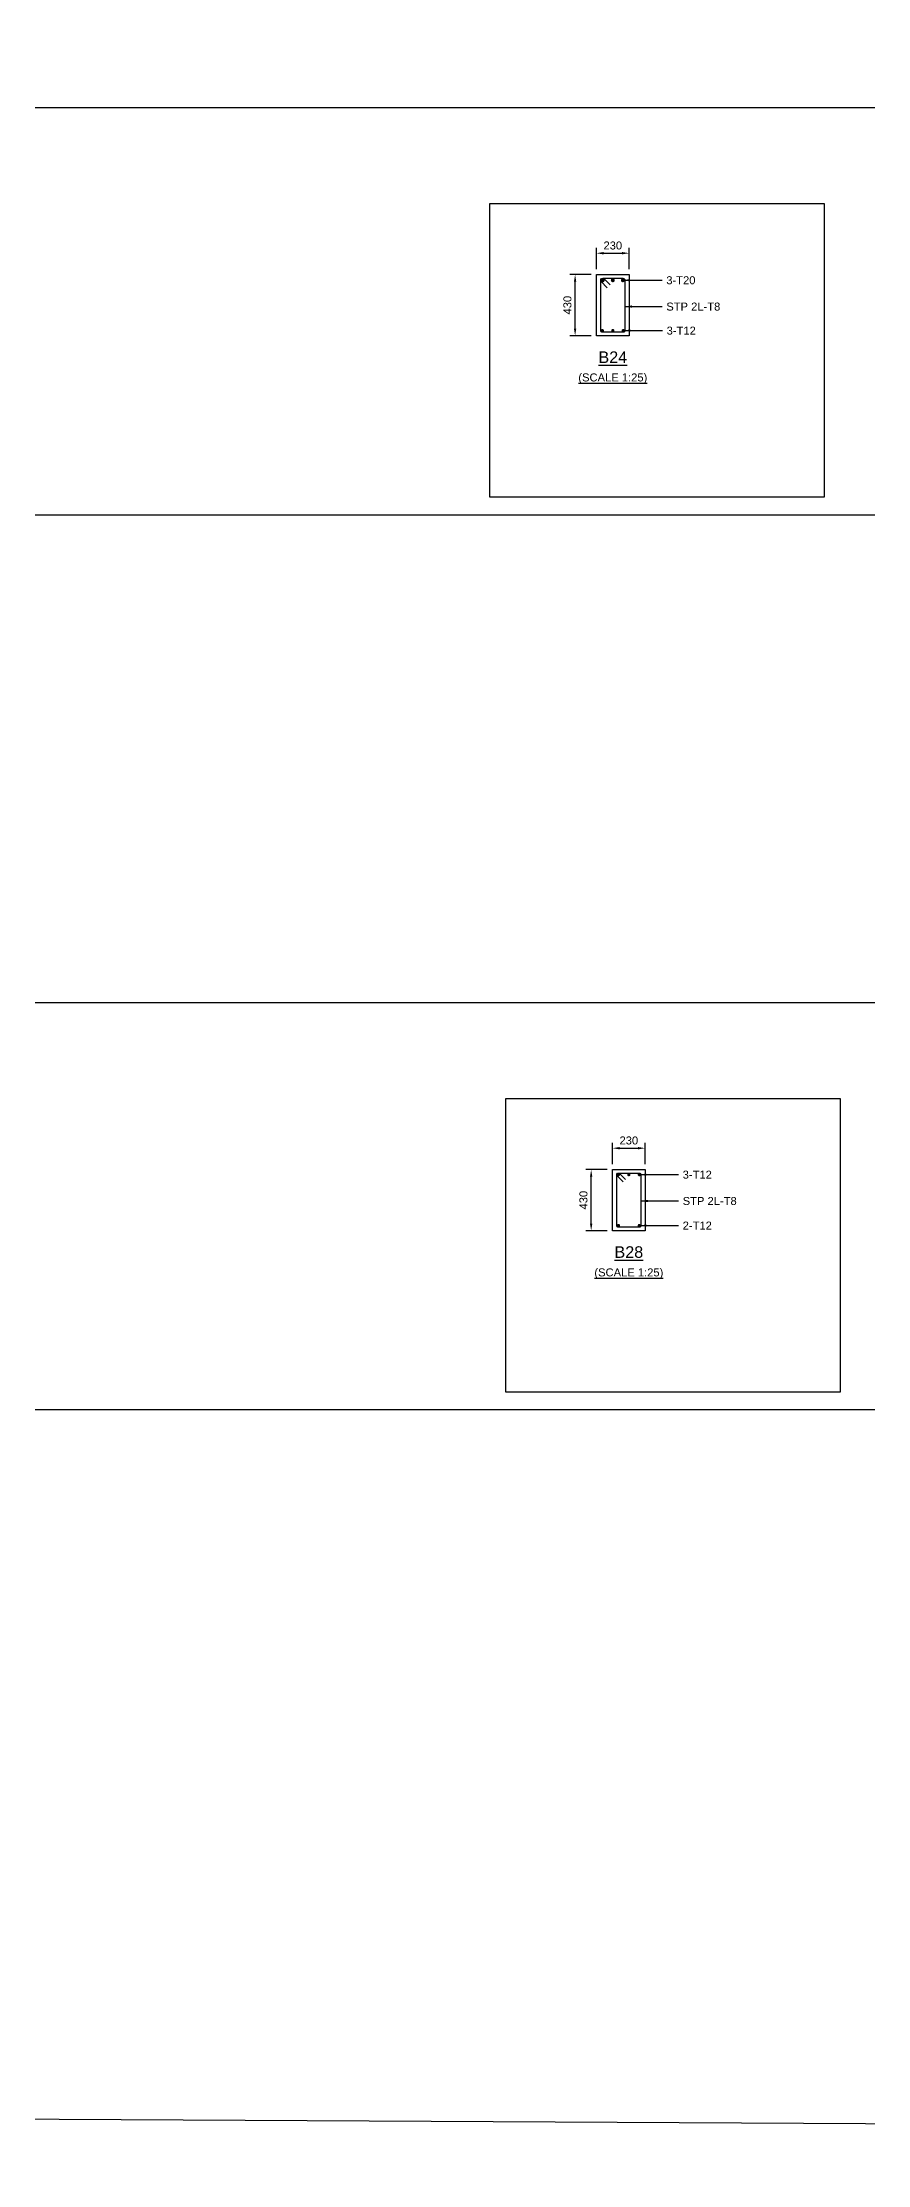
# Model space of a CAD drawing. Header units: inches. Extents: x -816171 to 9366335, y -450961 to 689132.
# Drawn here: x 4516113 to 4539322, y 139179 to 198837 of the extents above; entities that cross this region are included whole.
import ezdxf
from ezdxf.enums import TextEntityAlignment as Align

# ---------------------------------------------------------------- set-up
doc = ezdxf.new("R2010")
doc.units = ezdxf.units.IN
doc.header["$MEASUREMENT"] = 0
for name, color, linetype in [('Concrete Line', 2, 'Continuous'), ('Dimension', 31, 'Continuous'), ('Labels', 4, 'Continuous'), ('Link', 225, 'Continuous'), ('Reinforcement', 130, 'Continuous'), ('Schedule Border', 60, 'Continuous'), ('Text', 31, 'Continuous')]:
    doc.layers.add(name, color=color, linetype=linetype)
doc.styles.add('SC-SansSerif', font='SansSerif')
doc.dimstyles.new('SCBBSDimStyl', dxfattribs={"dimtxt": 225, "dimasz": 200, "dimexe": 150, "dimexo": 150, "dimgap": 100, "dimtad": 1, "dimtoh": 1, "dimdec": 0, "dimzin": 0, "dimdsep": 46, "dimtxsty": 'SC-SansSerif', "dimcen": 0.09, "dimclrd": 8, "dimclre": 8, "dimclrt": 31, "dimadec": 0, "dimazin": 0, "dimtfac": 1, "dimtdec": 0, "dimtix": 1, "dimtofl": 0, "dimtmove": 0, "dimatfit": 3, "dimfxl": 1, "dimtolj": 1, "dimtzin": 0, "dimarcsym": 0})

# ---------------------------------------------------------------- blocks, each defined once
blk = doc.blocks.new('*D1835')
at = {"layer": 'DEFPOINTS', "color": 0, "transparency": 16777216}
for p in [(4532616, 192911), (4531696, 192311), (4532616, 192311)]:
    blk.add_point(p, dxfattribs=at)
at = {"layer": 'Dimension', "color": 8, "lineweight": -2, "transparency": 16777216}
for p, q in [((4531696, 192461), (4531696, 193061)), ((4531896, 192911), (4532416, 192911)), ((4532616, 192461), (4532616, 193061))]:
    blk.add_line(p, q, dxfattribs=at)
at = {"layer": 'Dimension', "color": 8, "transparency": 16777216}
for points in [[(4531896, 192945), (4531896, 192878), (4531696, 192911)], [(4532416, 192945), (4532416, 192878), (4532616, 192911)]]:
    blk.add_solid(points, dxfattribs=at)
at = {"layer": 'Dimension', "color": 31, "transparency": 16777216, "insert": (4532156, 193127), "char_height": 225, "attachment_point": 5, "style": 'SC-SansSerif'}
blk.add_mtext('\\A1;230', dxfattribs=at)
blk = doc.blocks.new('*D1836')
at = {"layer": 'DEFPOINTS', "color": 0, "transparency": 16777216}
for p in [(4531096, 192311), (4531696, 192311), (4531696, 190591)]:
    blk.add_point(p, dxfattribs=at)
at = {"layer": 'Dimension', "color": 8, "lineweight": -2, "transparency": 16777216}
for p, q in [((4531546, 192311), (4530946, 192311)), ((4531096, 190791), (4531096, 192111)), ((4531546, 190591), (4530946, 190591))]:
    blk.add_line(p, q, dxfattribs=at)
at = {"layer": 'Dimension', "color": 8, "transparency": 16777216}
for points in [[(4531063, 192111), (4531129, 192111), (4531096, 192311)], [(4531063, 190791), (4531129, 190791), (4531096, 190591)]]:
    blk.add_solid(points, dxfattribs=at)
at = {"layer": 'Dimension', "color": 31, "transparency": 16777216, "insert": (4530880, 191451), "char_height": 225, "attachment_point": 5, "rotation": 90, "style": 'SC-SansSerif'}
blk.add_mtext('\\A1;430', dxfattribs=at)
blk = doc.blocks.new('*D1798')
at = {"layer": 'DEFPOINTS', "color": 0, "transparency": 16777216}
for p in [(4533067, 167751), (4532147, 167151), (4533067, 167151)]:
    blk.add_point(p, dxfattribs=at)
at = {"layer": 'Dimension', "color": 8, "lineweight": -2, "transparency": 16777216}
for p, q in [((4532147, 167301), (4532147, 167901)), ((4532347, 167751), (4532867, 167751)), ((4533067, 167301), (4533067, 167901))]:
    blk.add_line(p, q, dxfattribs=at)
at = {"layer": 'Dimension', "color": 8, "transparency": 16777216}
for points in [[(4532347, 167785), (4532347, 167718), (4532147, 167751)], [(4532867, 167785), (4532867, 167718), (4533067, 167751)]]:
    blk.add_solid(points, dxfattribs=at)
at = {"layer": 'Dimension', "color": 31, "transparency": 16777216, "insert": (4532607, 167967), "char_height": 225, "attachment_point": 5, "style": 'SC-SansSerif'}
blk.add_mtext('\\A1;230', dxfattribs=at)
blk = doc.blocks.new('*D1799')
at = {"layer": 'DEFPOINTS', "color": 0, "transparency": 16777216}
for p in [(4531547, 167151), (4532147, 167151), (4532147, 165431)]:
    blk.add_point(p, dxfattribs=at)
at = {"layer": 'Dimension', "color": 8, "lineweight": -2, "transparency": 16777216}
for p, q in [((4531997, 167151), (4531397, 167151)), ((4531547, 165631), (4531547, 166951)), ((4531997, 165431), (4531397, 165431))]:
    blk.add_line(p, q, dxfattribs=at)
at = {"layer": 'Dimension', "color": 8, "transparency": 16777216}
for points in [[(4531514, 166951), (4531580, 166951), (4531547, 167151)], [(4531514, 165631), (4531580, 165631), (4531547, 165431)]]:
    blk.add_solid(points, dxfattribs=at)
at = {"layer": 'Dimension', "color": 31, "transparency": 16777216, "insert": (4531331, 166291), "char_height": 225, "attachment_point": 5, "rotation": 90, "style": 'SC-SansSerif'}
blk.add_mtext('\\A1;430', dxfattribs=at)

msp = doc.modelspace()

# ---------------------------------------------------------------- linework, layer by layer
msp.add_lwpolyline([(4345625.03926, 392838.94799), (4752076.79706, 390657.34345), (4752076.79706, 139178.61934), (4345625.03926, 141360.22388)], close=True)
at = {"layer": 'Concrete Line'}
for points in [[(4531696.09403, 192311.35614), (4532616.09403, 192311.35614), (4532616.09403, 190591.35614), (4531696.09403, 190591.35614)], [(4532147.09013, 167151.35614), (4533067.09013, 167151.35614), (4533067.09013, 165431.35614), (4532147.09013, 165431.35614)]]:
    msp.add_lwpolyline(points, close=True, dxfattribs=at)
at = {"layer": 'Link'}
for points in [[(4532001.46182, 191941.59443), (4531832.35648, 192111.89823, -0.66690252), (4531872.09403, 192207.35614), (4532440.09403, 192207.35614, -0.4142135624), (4532496.09403, 192151.35614), (4532496.09403, 190735.35614, -0.4142135624), (4532450.09403, 190689.35614), (4531862.09403, 190689.35614, -0.4142135624), (4531816.09403, 190735.35614), (4531816.09403, 192151.35614, -0.6694562621), (4531911.83159, 192190.81406), (4532080.93693, 192020.51025)], [(4532450.26884, 166805.1236), (4532280.56322, 166974.82923, -0.6681786379), (4532313.09013, 167053.35614), (4532901.09013, 167053.35614, -0.4142135624), (4532947.09013, 167007.35614), (4532947.09013, 165575.35614, -0.4142135624), (4532901.09013, 165529.35614), (4532313.09013, 165529.35614, -0.4142135624), (4532267.09013, 165575.35614), (4532267.09013, 167007.35614, -0.6681786379), (4532345.61704, 167039.88306), (4532515.32267, 166870.17743)]]:
    msp.add_lwpolyline(points, format="xyb", dxfattribs=at)
at = {"layer": 'Reinforcement'}
for points, const_width in [([(4531844.09403, 192151.35614, 1), (4531900.09403, 192151.35614, 1)], 56), ([(4532128.09403, 192151.35614, 1), (4532184.09403, 192151.35614, 1)], 56), ([(4532412.09403, 192151.35614, 1), (4532468.09403, 192151.35614, 1)], 56), ([(4531839.09403, 190735.35614, 1), (4531885.09403, 190735.35614, 1)], 46), ([(4532133.09403, 190735.35614, 1), (4532179.09403, 190735.35614, 1)], 46), ([(4532427.09403, 190735.35614, 1), (4532473.09403, 190735.35614, 1)], 46), ([(4532290.09013, 167007.35614, 1), (4532336.09013, 167007.35614, 1)], 46), ([(4532584.09013, 167007.35614, 1), (4532630.09013, 167007.35614, 1)], 46), ([(4532878.09013, 167007.35614, 1), (4532924.09013, 167007.35614, 1)], 46), ([(4532290.09013, 165575.35614, 1), (4532336.09013, 165575.35614, 1)], 46), ([(4532878.09013, 165575.35614, 1), (4532924.09013, 165575.35614, 1)], 46)]:
    msp.add_lwpolyline(points, format="xyb", close=True, dxfattribs=dict(at, const_width=const_width))
at = {"layer": 'Schedule Border'}
for points in [[(4478771.08622, 197011.35614), (4574296.09533, 197011.35614), (4574296.09533, 185551.35614), (4478771.08622, 185551.35614)], [(4528696.09533, 194311.35614), (4538096.09533, 194311.35614), (4538096.09533, 186051.35614), (4528696.09533, 186051.35614)], [(4478771.08622, 171851.35614), (4574747.09102, 171851.35614), (4574747.09102, 160391.35614), (4478771.08622, 160391.35614)], [(4529147.09102, 169151.35614), (4538547.09102, 169151.35614), (4538547.09102, 160891.35614), (4529147.09102, 160891.35614)]]:
    msp.add_lwpolyline(points, close=True, dxfattribs=at)

# ---------------------------------------------------------------- texts
at = {"layer": 'Labels', "style": 'SC-SansSerif'}
for s, p in [('%%uB24', (4532156.09403, 189991.35614)), ('%%uB28', (4532607.09013, 164831.35614))]:
    msp.add_text(s, height=325, dxfattribs=at).set_placement(p, align=Align.MIDDLE)
at = {"layer": 'Text', "style": 'SC-SansSerif'}
for s, p in [('3-T20', (4533660.09403, 192151.35614)), ('STP 2L-T8', (4533660.09403, 191411.35614)), ('3-T12', (4533670.09403, 190735.35614)), ('3-T12', (4534121.09013, 167007.35614)), ('STP 2L-T8', (4534121.09013, 166267.35614)), ('2-T12', (4534121.09013, 165575.35614))]:
    msp.add_text(s, height=225, dxfattribs=at).set_placement(p, align=Align.MIDDLE_LEFT)
for p in [(4532156.09403, 189391.35614), (4532607.09013, 164231.35614)]:
    msp.add_text('%%u(SCALE 1:25)', height=225, dxfattribs=at).set_placement(p, align=Align.MIDDLE)

# ---------------------------------------------------------------- dimensions: what is measured, and where the dimension line sits
at = {"layer": 'Dimension'}
for base, p1, p2, angle, text, picture, middle in [((4532616.09402, 192911.35614), (4531696.09402, 192311.35614), (4532616.09402, 192311.35614), 0, '230', '*D1835', (4532156.09403, 192911.35614)), ((4531096.09403, 192311.35614), (4531696.09402, 190591.35614), (4531696.09402, 192311.35614), 90, '430', '*D1836', (4531096.09403, 191451.35614)), ((4533067.09012, 167751.35614), (4532147.09012, 167151.35614), (4533067.09012, 167151.35614), 0, '230', '*D1798', (4532607.09013, 167751.35614)), ((4531547.09013, 167151.35614), (4532147.09012, 165431.35614), (4532147.09012, 167151.35614), 90, '430', '*D1799', (4531547.09013, 166291.35614))]:
    dim = msp.add_linear_dim(base=base, p1=p1, p2=p2, angle=angle, text=text, dimstyle='SCBBSDimStyl', override={"dimjust": 0}, dxfattribs=at)
    dim.commit()
    dim.dimension.update_dxf_attribs({"geometry": picture, "text_midpoint": middle, "dimtype": 161})

# ---------------------------------------------------------------- leaders
at = {"layer": 'Dimension', "color": 8}
for points in [[(4532440.09403, 192151.35614), (4532940.09403, 192151.35614), (4533540.09403, 192151.35614)], [(4532496.09403, 191411.35614), (4533540.09403, 191411.35614)], [(4532450.09403, 190735.35614), (4532950.09403, 190735.35614), (4533550.09403, 190735.35614)], [(4532901.09013, 167007.35614), (4533401.09013, 167007.35614), (4534001.09013, 167007.35614)], [(4532947.09013, 166267.35614), (4534001.09013, 166267.35614)], [(4532901.09013, 165575.35614), (4533401.09013, 165575.35614), (4534001.09013, 165575.35614)]]:
    msp.add_leader(points, dimstyle='SCBBSDimStyl', dxfattribs=at)

doc.saveas('drawing.dxf')
